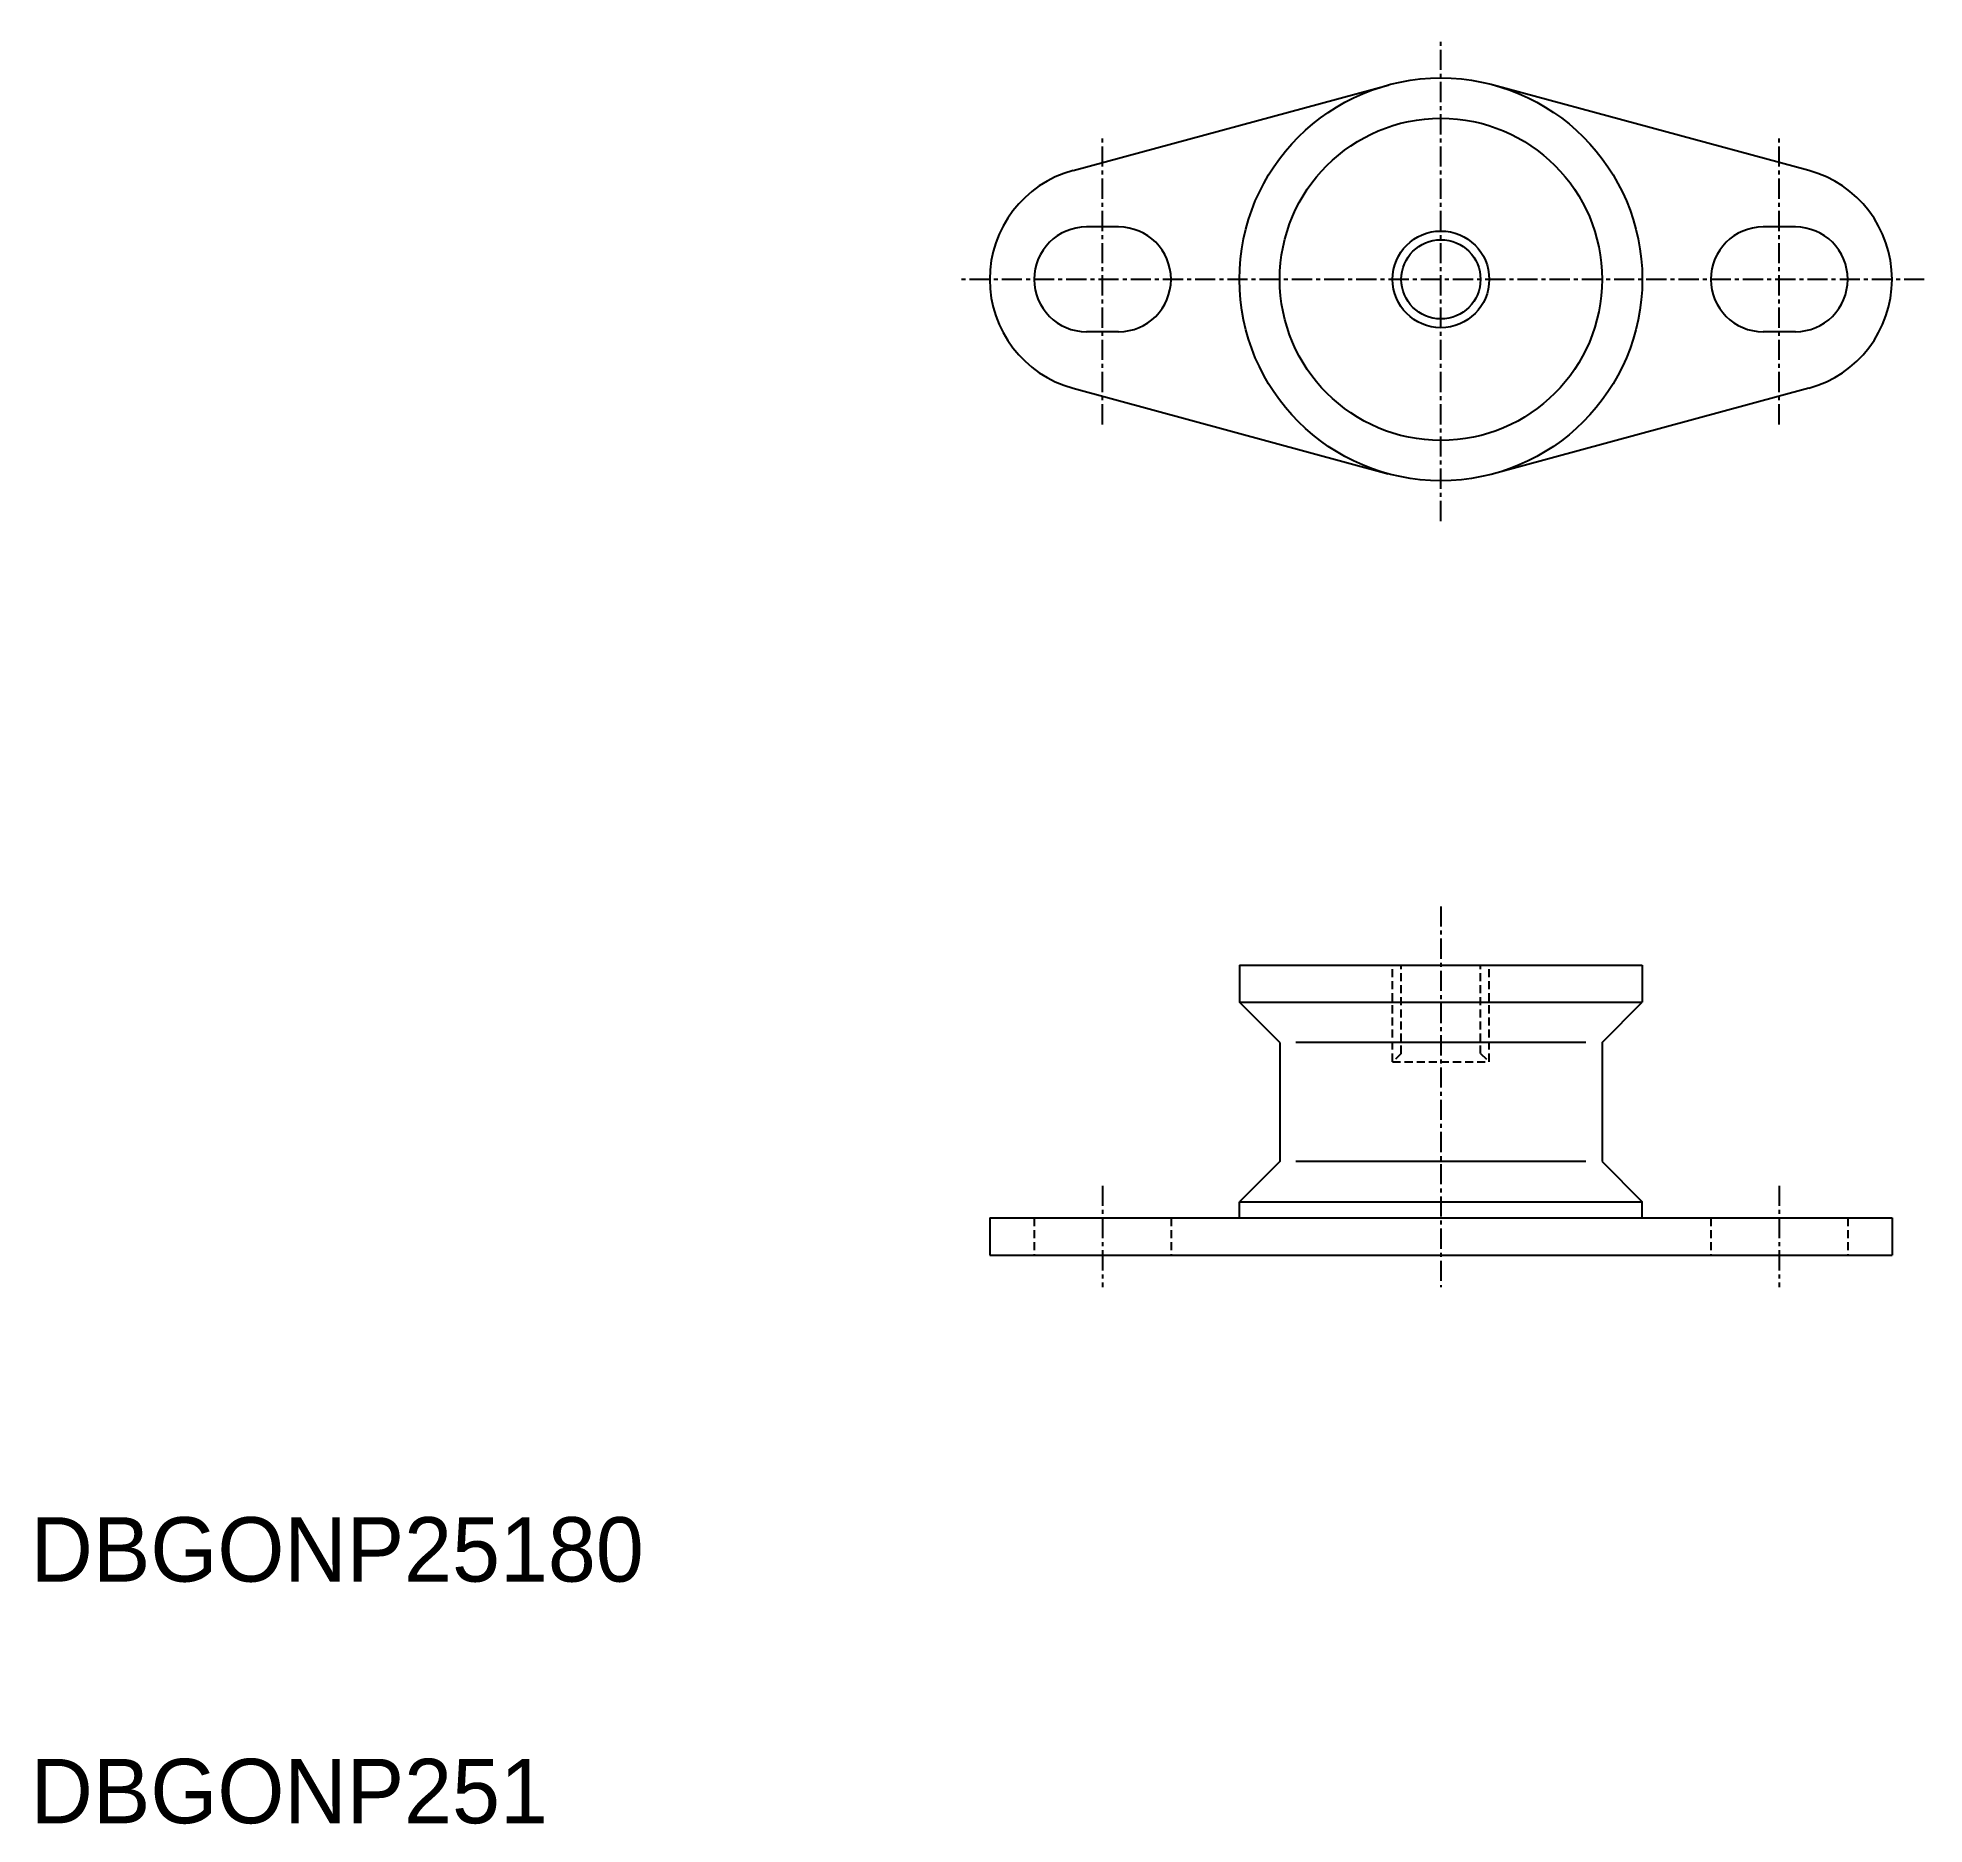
# Model space of a CAD drawing. Extents: x 14 to 131, y 11 to 122.
import ezdxf

# ---------------------------------------------------------------- set-up
doc = ezdxf.new("R2010")
doc.units = 0
doc.linetypes.add('CENTER', pattern=[2, 1.25, -0.25, 0.25, -0.25])
doc.linetypes.add('DASHED', pattern=[0.75, 0.5, -0.25])
doc.layers.get('0').update_dxf_attribs({"linetype": 'CONTINUOUS'})
doc.layers.add('CENTER', color=1, linetype='CENTER')

# ---------------------------------------------------------------- blocks, each defined once
blk = doc.blocks.new('A$C77B54946')
at = {"color": 7, "linetype": 'CONTINUOUS'}
for p, q in [((-3.25, -1), (-3.25, 1)), ((3.25, -1), (3.25, 1))]:
    blk.add_line(p, q, dxfattribs=at)
for centre, start, end in [((0, 1), 0, 180), ((0, -1), 180, 0)]:
    blk.add_arc(centre, 3.25, start, end, dxfattribs=at)

msp = doc.modelspace()

# ---------------------------------------------------------------- linework, layer by layer
at = {"color": 7, "linetype": 'CONTINUOUS'}
for p, q in [((78.12, 113.45), (97.68, 118.76)), ((123.78, 113.45), (104.22, 118.76)), ((119.95, 106.7), (119.95, 106.7)), ((119.95, 106.7), (119.95, 106.7)), ((119.95, 106.7), (119.95, 106.7)), ((78.12, 99.94), (97.68, 94.63)), ((123.78, 99.94), (104.22, 94.63)), ((88.45, 64.14), (113.45, 64.14)), ((88.45, 64.14), (113.45, 64.14)), ((88.45, 64.14), (88.45, 61.84)), ((113.45, 64.14), (113.45, 61.84)), ((90.95, 59.34), (88.45, 61.84)), ((88.45, 61.84), (113.45, 61.84)), ((110.95, 59.34), (113.45, 61.84)), ((90.95, 59.34), (90.95, 51.94)), ((109.95, 59.34), (91.95, 59.34)), ((110.95, 59.34), (110.95, 51.94)), ((90.95, 51.94), (88.45, 49.44)), ((109.95, 51.94), (91.95, 51.94)), ((110.95, 51.94), (113.45, 49.44)), ((88.45, 49.44), (113.45, 49.44)), ((88.45, 48.44), (88.45, 49.44)), ((113.45, 48.44), (113.45, 49.44)), ((72.95, 48.44), (128.95, 48.44)), ((72.95, 48.44), (72.95, 46.14)), ((128.95, 48.44), (128.95, 46.14)), ((72.95, 46.14), (128.95, 46.14))]:
    msp.add_line(p, q, dxfattribs=at)
at = {"color": 3, "linetype": 'DASHED'}
for p, q in [((97.95, 58.14), (97.95, 64.14)), ((98.49, 58.64), (98.49, 64.14)), ((103.41, 58.64), (103.41, 64.14)), ((103.95, 58.14), (103.95, 64.14)), ((98.49, 58.64), (97.95, 58.14)), ((103.41, 58.64), (103.95, 58.14)), ((97.95, 58.14), (103.95, 58.14)), ((100.95, 57.89), (100.95, 57.89)), ((75.7, 48.44), (75.7, 46.14)), ((84.2, 48.44), (84.2, 46.14)), ((117.7, 48.44), (117.7, 46.14)), ((126.2, 48.44), (126.2, 46.14))]:
    msp.add_line(p, q, dxfattribs=at)
at = {"color": 7, "linetype": 'CONTINUOUS'}
for radius in [12.5, 10, 2.46]:
    msp.add_circle((100.95, 106.7), radius, dxfattribs=at)
at = {"color": 3, "linetype": 'CONTINUOUS'}
msp.add_circle((100.95, 106.7), 3, dxfattribs=at)
at = {"color": 7, "linetype": 'CONTINUOUS'}
for centre, start, end in [((79.95, 106.7), 105.1831, 254.8169), ((121.95, 106.7), 285.1831, 74.8169)]:
    msp.add_arc(centre, 7, start, end, dxfattribs=at)
at = {"layer": 'CENTER', "color": 1, "linetype": 'CENTER'}
for p, q in [((100.95, 91.7), (100.95, 121.7)), ((79.95, 97.7), (79.95, 115.7)), ((121.95, 97.7), (121.95, 115.7)), ((130.95, 106.7), (70.95, 106.7)), ((100.95, 67.78), (100.95, 44.14)), ((79.95, 50.44), (79.95, 44.14)), ((121.95, 50.44), (121.95, 44.14))]:
    msp.add_line(p, q, dxfattribs=at)

# ---------------------------------------------------------------- block references
at = {"color": 7, "linetype": 'CONTINUOUS', "rotation": 90}
for p in [(79.95, 106.7), (121.95, 106.7)]:
    msp.add_blockref('A$C77B54946', p, dxfattribs=at)

# ---------------------------------------------------------------- texts
at = {"color": 7, "linetype": 'CONTINUOUS'}
for s, p in [('DBGONP25180', (13.42, 25.87)), ('DBGONP251', (13.42, 10.87))]:
    msp.add_text(s, height=4, dxfattribs=at).set_placement(p)

doc.saveas('drawing.dxf')
